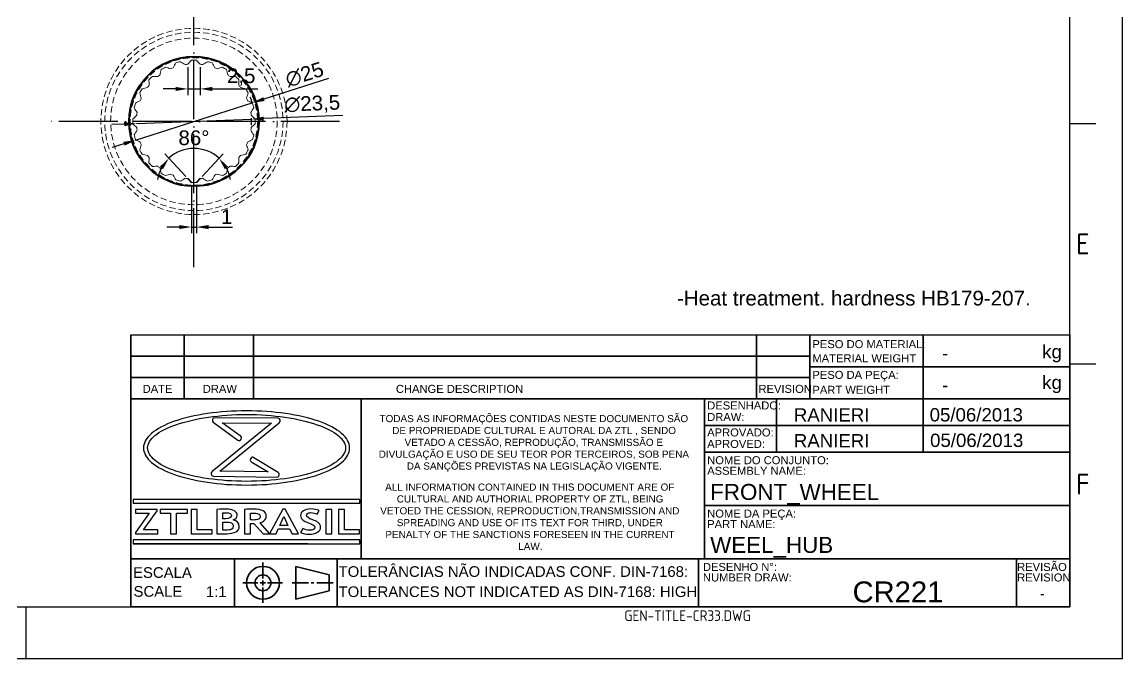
# Model space of a CAD drawing. Header units: millimetres. Extents: x 2429 to 2877, y 1091 to 1407.
# Drawn here: x 2652 to 2876.6, y 1091 to 1221 of the extents above; entities that cross this region are included whole.
import ezdxf
from ezdxf.enums import TextEntityAlignment as Align

# ---------------------------------------------------------------- set-up
doc = ezdxf.new("R2010")
doc.units = ezdxf.units.MM
for name, pattern in [('ACAD_ISO02W100', [15, 12, -3]), ('ACAD_ISO04W100', [30, 24, -3, 0, -3]), ('ACAD_ISO05W100', [33, 24, -3, 0, -3, 0, -3]), ('HIDDEN', [1.905, 1.27, -0.635])]:
    doc.linetypes.add(name, pattern=pattern)
for name, color, linetype, lineweight in [('AM_0', 7, 'Continuous', 40), ('AM_4', 1, 'ACAD_ISO04W100', 25), ('AM_5', 3, 'Continuous', 25), ('AM_8', 40, 'ACAD_ISO02W100', 35), ('AM_BOR', 2, 'ACAD_ISO05W100', 35)]:
    doc.layers.add(name, color=color, linetype=linetype, lineweight=lineweight)
doc.layers.add('Camada 1', color=7, linetype='Continuous')
doc.styles.add('ACISOTS', font='isocp.shx', dxfattribs={"height": 1})
doc.styles.get("Standard").update_dxf_attribs({"font": 'arial.ttf'})
doc.dimstyles.new('ISO-25', dxfattribs={"dimtxt": 3, "dimasz": 2.5, "dimexe": 1.25, "dimexo": 0.625, "dimtad": 1, "dimtxsty": 'Standard', "dimcen": 2.5, "dimadec": 0, "dimazin": 0, "dimtfac": 1, "dimtmove": 0, "dimatfit": 3, "dimfxl": 1, "dimarcsym": 0})

# ---------------------------------------------------------------- blocks, each defined once
blk = doc.blocks.new('A3 ZTL')
for p, q in [((401.17, 9.78), (401.17, 280.82)), ((19.57, 9.78), (401.17, 9.78))]:
    blk.add_line(p, q)
at = {"layer": 'AM_BOR', "color": 135, "linetype": 'Continuous', "lineweight": 25}
for p, q in [((410.96, 290.61), (410.96, 0)), ((410.96, 0), (0, 0))]:
    blk.add_line(p, q, dxfattribs=at)
at = {"layer": 'AM_BOR', "color": 135, "lineweight": 25}
for p, q in [((406.07, 100.29), (401.17, 100.29)), ((406.07, 55.28), (401.17, 55.28)), ((205.48, 9.78), (205.48, 0))]:
    blk.add_line(p, q, dxfattribs=at)
at = {"layer": 'AM_BOR', "color": 135, "lineweight": 25, "style": 'ACISOTS'}
for s, p in [('E', (403.62, 77.79)), ('F', (403.62, 32.78))]:
    blk.add_text(s, height=3.91, dxfattribs=at).set_placement(p, align=Align.MIDDLE)
blk = doc.blocks.new('*D54')
at = {"layer": 'AM_5', "color": 0, "lineweight": -2, "transparency": 16777216}
for p, q in [((2686.64, 1187.6), (2686.64, 1177.91)), ((2687.64, 1187.6), (2687.64, 1177.91)), ((2684.14, 1179.16), (2681.64, 1179.16)), ((2686.64, 1179.16), (2687.64, 1179.16)), ((2690.14, 1179.16), (2694.99, 1179.16))]:
    blk.add_line(p, q, dxfattribs=at)
at = {"layer": 'AM_5', "color": 0, "transparency": 16777216}
for points in [[(2684.14, 1179.57), (2684.14, 1178.74), (2686.64, 1179.16)], [(2690.14, 1179.57), (2690.14, 1178.74), (2687.64, 1179.16)]]:
    blk.add_solid(points, dxfattribs=at)
at = {"layer": 'Defpoints', "color": 0, "transparency": 16777216}
for p in [(2686.64, 1188.23), (2687.64, 1188.23), (2687.64, 1179.16)]:
    blk.add_point(p, dxfattribs=at)
at = {"layer": 'AM_5', "color": 0, "transparency": 16777216, "insert": (2693.82, 1181.29), "char_height": 3, "attachment_point": 5}
blk.add_mtext('1', dxfattribs=at)
blk = doc.blocks.new('*D55')
at = {"layer": 'AM_5', "color": 0, "lineweight": -2, "transparency": 16777216}
for p, q in [((2685.89, 1211.78), (2685.89, 1206.1)), ((2688.39, 1211.78), (2688.39, 1206.1)), ((2683.39, 1207.35), (2680.89, 1207.35)), ((2685.89, 1207.35), (2688.39, 1207.35)), ((2690.89, 1207.35), (2700.18, 1207.35))]:
    blk.add_line(p, q, dxfattribs=at)
at = {"layer": 'AM_5', "color": 0, "transparency": 16777216}
for points in [[(2683.39, 1207.76), (2683.39, 1206.93), (2685.89, 1207.35)], [(2690.89, 1207.76), (2690.89, 1206.93), (2688.39, 1207.35)]]:
    blk.add_solid(points, dxfattribs=at)
at = {"layer": 'Defpoints', "color": 0, "transparency": 16777216}
for p in [(2685.89, 1212.4), (2688.39, 1212.4), (2688.39, 1207.35)]:
    blk.add_point(p, dxfattribs=at)
at = {"layer": 'AM_5', "color": 0, "transparency": 16777216, "insert": (2696.78, 1209.77), "char_height": 3, "attachment_point": 5}
blk.add_mtext('2,5', dxfattribs=at)
blk = doc.blocks.new('*D56')
at = {"layer": 'AM_5', "color": 0, "lineweight": -2, "transparency": 16777216}
for p, q in [((2685.46, 1189.49), (2681.17, 1194.11)), ((2688.82, 1189.49), (2693.11, 1194.11))]:
    blk.add_line(p, q, dxfattribs=at)
for start, end in [(47.0851, 132.9149), (152.0592, 171.2035), (8.7965, 27.9408)]:
    blk.add_arc((2687.14, 1187.69), 7.52, start, end, dxfattribs=at)
at = {"layer": 'AM_5', "color": 0, "transparency": 16777216}
for points in [[(2680.17, 1191.47), (2680.83, 1190.96), (2682.02, 1193.2)], [(2693.45, 1190.96), (2694.11, 1191.47), (2692.26, 1193.2)]]:
    blk.add_solid(points, dxfattribs=at)
at = {"layer": 'Defpoints', "color": 0, "transparency": 16777216}
for p in [(2689, 1194.97), (2685.89, 1189.04), (2686.64, 1188.23), (2687.64, 1188.23), (2688.39, 1189.04)]:
    blk.add_point(p, dxfattribs=at)
at = {"layer": 'AM_5', "color": 0, "transparency": 16777216, "insert": (2687.14, 1197.36), "char_height": 3, "attachment_point": 5}
blk.add_mtext('86°', dxfattribs=at)
blk = doc.blocks.new('*D57')
at = {"layer": 'AM_5', "color": 0, "lineweight": -2, "transparency": 16777216}
for p, q in [((2714.6, 1209.49), (2701.43, 1205.28)), ((2675.23, 1196.91), (2699.05, 1204.52)), ((2672.85, 1196.15), (2670.47, 1195.39))]:
    blk.add_line(p, q, dxfattribs=at)
blk.add_arc((2687.14, 1200.72), 12.5, 17.2924, 23.4498, dxfattribs=at)
at = {"layer": 'AM_5', "color": 0, "transparency": 16777216}
for points in [[(2701.3, 1205.68), (2701.55, 1204.89), (2699.05, 1204.52)], [(2672.72, 1196.55), (2672.98, 1195.76), (2675.23, 1196.91)]]:
    blk.add_solid(points, dxfattribs=at)
at = {"layer": 'Defpoints', "color": 0, "transparency": 16777216}
for p in [(2699.05, 1204.52), (2675.23, 1196.91)]:
    blk.add_point(p, dxfattribs=at)
at = {"layer": 'AM_5', "color": 0, "transparency": 16777216, "insert": (2709.71, 1210.28), "char_height": 3, "attachment_point": 5, "rotation": 17.7202}
blk.add_mtext('∅25', dxfattribs=at)
blk = doc.blocks.new('*D58')
at = {"layer": 'AM_5', "color": 0, "lineweight": -2, "transparency": 16777216}
for p, q in [((2717.56, 1201.91), (2701.38, 1201.28)), ((2672.9, 1200.16), (2670.4, 1200.06)), ((2675.4, 1200.26), (2698.88, 1201.18))]:
    blk.add_line(p, q, dxfattribs=at)
blk.add_arc((2687.14, 1200.72), 11.75, 356.1559, 3.0592, dxfattribs=at)
at = {"layer": 'AM_5', "color": 0, "transparency": 16777216}
for points in [[(2701.36, 1201.69), (2701.39, 1200.86), (2698.88, 1201.18)], [(2672.88, 1200.58), (2672.92, 1199.74), (2675.4, 1200.26)]]:
    blk.add_solid(points, dxfattribs=at)
at = {"layer": 'Defpoints', "color": 0, "transparency": 16777216}
for p in [(2675.4, 1200.26), (2698.88, 1201.18)]:
    blk.add_point(p, dxfattribs=at)
at = {"layer": 'AM_5', "color": 0, "transparency": 16777216, "insert": (2711.3, 1204.15), "char_height": 3, "attachment_point": 5, "rotation": 2.2512}
blk.add_mtext('∅23,5', dxfattribs=at)

msp = doc.modelspace()

# ---------------------------------------------------------------- linework, layer by layer
at = {"linetype": 'Continuous'}
msp.add_line((2674.261, 1157.192), (2865.925, 1157.192), dxfattribs=at)
at = {"color": 7, "linetype": 'HIDDEN', "lineweight": 0}
for radius in [19, 18.2, 17, 13]:
    msp.add_circle((2687.14, 1200.718), radius, dxfattribs=at)
at = {"color": 7, "linetype": 'Continuous', "lineweight": 15}
for radius, start, end in [(12.5, 102.70756, 107.29244), (12.5, 87.70756, 92.29244), (12.5, 72.70756, 77.29244), (12.5, 117.70756, 122.29244), (11.75, 111.10685, 113.89315), (11.75, 96.10685, 98.89315), (11.75, 81.10685, 83.89315), (11.75, 66.10685, 68.89315), (12.5, 57.70756, 62.29244), (11.75, 141.10685, 143.89315), (12.5, 132.70756, 137.29244), (11.75, 126.10685, 128.89315), (11.75, 51.10685, 53.89315), (12.5, 42.70756, 47.29244), (11.75, 36.10685, 38.89315), (12.5, 147.70756, 152.29244), (12.5, 27.70756, 32.29244), (12.5, 162.70756, 167.29244), (11.75, 156.10685, 158.89315), (11.75, 21.10685, 23.89315), (12.5, 12.70756, 17.29244), (11.75, 171.10685, 173.89315), (11.75, 6.10685, 8.89315), (12.5, 177.70756, 182.29244), (11.75, 186.10685, 188.89315), (11.75, 351.10685, 353.89315), (12.5, 357.70756, 2.29244), (12.5, 192.70756, 197.29244), (12.5, 342.70756, 347.29244), (12.5, 207.70756, 212.29244), (11.75, 201.10685, 203.89315), (12.5, 327.70756, 332.29244), (11.75, 336.10685, 338.89315), (11.75, 216.10685, 218.89315), (11.75, 321.10685, 323.89315), (12.5, 222.70756, 227.29244), (11.75, 231.10685, 233.89315), (12.5, 237.70756, 242.29244), (12.5, 297.70756, 302.29244), (11.75, 306.10685, 308.89315), (12.5, 312.70756, 317.29244), (11.75, 246.10685, 248.89315), (12.5, 252.70756, 257.29244), (11.75, 261.10685, 263.89315), (12.5, 267.70756, 272.29244), (11.75, 276.10685, 278.89315), (12.5, 282.70756, 287.29244), (11.75, 291.10685, 293.89315)]:
    msp.add_arc((2687.14, 1200.718), radius, start, end, dxfattribs=at)
for points in [[(2683.424, 1212.653), (2683.253, 1212.33), (2683.081, 1212.006), (2682.908, 1211.68)], [(2685.323, 1212.327), (2685.01, 1212.523), (2684.699, 1212.718), (2684.39, 1212.912)], [(2686.64, 1213.208), (2686.391, 1212.941), (2686.141, 1212.672), (2685.89, 1212.402)], [(2688.39, 1212.402), (2688.138, 1212.672), (2687.888, 1212.941), (2687.64, 1213.208)], [(2689.889, 1212.912), (2689.58, 1212.718), (2689.269, 1212.523), (2688.956, 1212.327)], [(2691.371, 1211.68), (2691.198, 1212.006), (2691.026, 1212.33), (2690.855, 1212.653)], [(2680.462, 1211.285), (2680.38, 1210.929), (2680.298, 1210.571), (2680.215, 1210.211)], [(2682.38, 1211.461), (2682.028, 1211.57), (2681.677, 1211.678), (2681.328, 1211.785)], [(2692.952, 1211.785), (2692.602, 1211.678), (2692.251, 1211.57), (2691.899, 1211.461)], [(2694.064, 1210.211), (2693.981, 1210.571), (2693.899, 1210.929), (2693.818, 1211.285)], [(2677.954, 1209.197), (2677.968, 1208.831), (2677.981, 1208.465), (2677.994, 1208.096)], [(2679.762, 1209.864), (2679.393, 1209.877), (2679.027, 1209.89), (2678.661, 1209.904)], [(2695.618, 1209.904), (2695.253, 1209.89), (2694.886, 1209.877), (2694.517, 1209.864)], [(2696.285, 1208.096), (2696.298, 1208.465), (2696.312, 1208.831), (2696.325, 1209.197)], [(2676.073, 1206.53), (2676.18, 1206.181), (2676.288, 1205.83), (2676.396, 1205.478)], [(2677.646, 1207.643), (2677.287, 1207.56), (2676.929, 1207.478), (2676.573, 1207.396)], [(2697.706, 1207.396), (2697.35, 1207.478), (2696.992, 1207.56), (2696.633, 1207.643)], [(2697.883, 1205.478), (2697.991, 1205.83), (2698.099, 1206.181), (2698.206, 1206.53)], [(2676.178, 1204.95), (2675.852, 1204.777), (2675.527, 1204.605), (2675.205, 1204.434)], [(2699.075, 1204.434), (2698.752, 1204.605), (2698.427, 1204.777), (2698.101, 1204.95)], [(2675.456, 1201.968), (2675.186, 1201.717), (2674.917, 1201.467), (2674.65, 1201.218)], [(2674.946, 1203.468), (2675.14, 1203.158), (2675.335, 1202.848), (2675.531, 1202.535)], [(2698.748, 1202.535), (2698.944, 1202.848), (2699.139, 1203.158), (2699.333, 1203.468)], [(2699.63, 1201.218), (2699.362, 1201.467), (2699.093, 1201.717), (2698.823, 1201.968)], [(2674.65, 1200.218), (2674.917, 1199.97), (2675.186, 1199.72), (2675.456, 1199.468)], [(2698.823, 1199.468), (2699.093, 1199.72), (2699.362, 1199.97), (2699.63, 1200.218)], [(2675.531, 1198.902), (2675.335, 1198.589), (2675.14, 1198.278), (2674.946, 1197.969)], [(2675.205, 1197.003), (2675.527, 1196.832), (2675.852, 1196.66), (2676.178, 1196.487)], [(2698.101, 1196.487), (2698.427, 1196.66), (2698.752, 1196.832), (2699.075, 1197.003)], [(2699.333, 1197.969), (2699.139, 1198.278), (2698.944, 1198.589), (2698.748, 1198.902)], [(2676.396, 1195.959), (2676.288, 1195.607), (2676.18, 1195.256), (2676.073, 1194.906)], [(2698.206, 1194.906), (2698.099, 1195.256), (2697.991, 1195.607), (2697.883, 1195.959)], [(2676.573, 1194.04), (2676.929, 1193.959), (2677.287, 1193.877), (2677.646, 1193.794)], [(2677.994, 1193.341), (2677.981, 1192.972), (2677.968, 1192.605), (2677.954, 1192.24)], [(2696.325, 1192.24), (2696.312, 1192.605), (2696.298, 1192.972), (2696.285, 1193.341)], [(2696.633, 1193.794), (2696.992, 1193.877), (2697.35, 1193.959), (2697.706, 1194.04)], [(2678.661, 1191.533), (2679.027, 1191.546), (2679.393, 1191.56), (2679.762, 1191.573)], [(2680.215, 1191.225), (2680.298, 1190.866), (2680.38, 1190.508), (2680.462, 1190.152)], [(2693.818, 1190.152), (2693.899, 1190.508), (2693.981, 1190.866), (2694.064, 1191.225)], [(2694.517, 1191.573), (2694.886, 1191.56), (2695.253, 1191.546), (2695.618, 1191.533)], [(2681.328, 1189.652), (2681.677, 1189.759), (2682.028, 1189.867), (2682.38, 1189.975)], [(2682.908, 1189.757), (2683.081, 1189.431), (2683.253, 1189.106), (2683.424, 1188.783)], [(2684.39, 1188.525), (2684.699, 1188.719), (2685.01, 1188.914), (2685.323, 1189.11)], [(2688.956, 1189.11), (2689.269, 1188.914), (2689.58, 1188.719), (2689.889, 1188.525)], [(2690.855, 1188.783), (2691.026, 1189.106), (2691.198, 1189.431), (2691.371, 1189.757)], [(2691.899, 1189.975), (2692.251, 1189.867), (2692.602, 1189.759), (2692.952, 1189.652)]]:
    msp.add_open_spline(points, degree=3, dxfattribs=at)
at = {"layer": 'AM_0'}
for p, q in [((2685.89, 1189.035), (2686.64, 1188.228)), ((2688.39, 1189.035), (2687.64, 1188.228))]:
    msp.add_line(p, q, dxfattribs=at)
msp.add_circle((2687.14, 1200.718), 13.25, dxfattribs=at)
at = {"layer": 'AM_4', "ltscale": 0.5}
for p, q in [((2687.14, 1170.987), (2687.14, 1230.449)), ((2716.871, 1200.718), (2657.409, 1200.718))]:
    msp.add_line(p, q, dxfattribs=at)
at = {"layer": 'AM_8', "color": 0, "linetype": 'Continuous'}
for p, q in [((2674.261, 1157.192), (2674.261, 1101.653)), ((2685.151, 1157.192), (2685.151, 1144.124)), ((2699.308, 1157.192), (2699.308, 1144.124)), ((2801.944, 1157.192), (2801.944, 1144.124)), ((2812.834, 1144.124), (2812.834, 1157.192)), ((2835.978, 1157.192), (2835.978, 1150.658)), ((2865.925, 1101.653), (2865.925, 1157.192)), ((2812.834, 1152.836), (2674.261, 1152.836)), ((2812.834, 1150.658), (2865.925, 1150.658)), ((2835.978, 1150.658), (2835.978, 1144.124)), ((2674.261, 1148.48), (2812.834, 1148.48)), ((2674.261, 1144.124), (2789.695, 1144.124)), ((2721.248, 1144.124), (2721.248, 1111.454)), ((2789.695, 1144.124), (2865.925, 1144.124)), ((2791.358, 1144.124), (2791.358, 1123.433)), ((2806.03, 1144.124), (2806.03, 1133.234)), ((2835.978, 1144.124), (2835.978, 1133.234)), ((2791.358, 1138.679), (2865.925, 1138.679)), ((2791.358, 1133.234), (2865.925, 1133.234)), ((2791.358, 1123.433), (2791.358, 1111.454)), ((2791.358, 1122.344), (2865.925, 1122.344)), ((2674.738, 1114.515), (2710.413, 1114.515)), ((2789.695, 1111.454), (2674.261, 1111.454)), ((2722.571, 1111.454), (2674.261, 1111.454)), ((2695.425, 1111.454), (2695.425, 1101.653)), ((2701.228, 1110.668), (2701.228, 1107.436)), ((2714.766, 1108.169), (2707.915, 1109.906)), ((2707.915, 1109.906), (2707.915, 1103.201)), ((2716.396, 1111.454), (2716.396, 1101.653)), ((2789.695, 1111.454), (2855.035, 1111.454)), ((2790.149, 1101.653), (2790.149, 1111.454)), ((2865.925, 1111.454), (2855.035, 1111.454)), ((2855.035, 1111.454), (2855.035, 1101.653)), ((2701.228, 1106.987), (2701.228, 1106.022)), ((2714.766, 1108.169), (2714.766, 1104.938)), ((2697.133, 1106.553), (2700.207, 1106.553)), ((2700.674, 1106.553), (2701.756, 1106.553)), ((2701.228, 1105.589), (2701.228, 1102.439)), ((2702.172, 1106.553), (2705.227, 1106.553)), ((2707.168, 1106.553), (2710.537, 1106.553)), ((2714.766, 1104.938), (2707.915, 1103.201)), ((2711.056, 1106.553), (2711.598, 1106.553)), ((2712.225, 1106.553), (2715.561, 1106.553)), ((2674.261, 1101.653), (2865.925, 1101.653))]:
    msp.add_line(p, q, dxfattribs=at)
for radius in [3.352, 1.616]:
    msp.add_circle((2701.228, 1106.553), radius, dxfattribs=at)
at = {"layer": 'Camada 1'}
for points, knots in [([(2697.884, 1141.648), (2700.693, 1141.648), (2703.378, 1141.451), (2705.831, 1141.095), (2705.831, 1141.095), (2708.38, 1140.725), (2710.679, 1140.182), (2712.607, 1139.509), (2712.607, 1139.509), (2714.587, 1138.819), (2716.184, 1137.985), (2717.276, 1137.052), (2717.276, 1137.052), (2718.339, 1136.143), (2718.926, 1135.138), (2718.926, 1134.076), (2718.926, 1134.076), (2718.926, 1133.014), (2718.339, 1132.009), (2717.276, 1131.1), (2717.276, 1131.1), (2716.184, 1130.167), (2714.587, 1129.333), (2712.607, 1128.642), (2712.607, 1128.642), (2710.679, 1127.969), (2708.38, 1127.426), (2705.831, 1127.056), (2705.831, 1127.056), (2703.378, 1126.7), (2700.693, 1126.503), (2697.884, 1126.503), (2697.884, 1126.503), (2695.074, 1126.503), (2692.389, 1126.7), (2689.936, 1127.056), (2689.936, 1127.056), (2687.387, 1127.426), (2685.088, 1127.969), (2683.16, 1128.642), (2683.16, 1128.642), (2681.181, 1129.333), (2679.583, 1130.167), (2678.491, 1131.1), (2678.491, 1131.1), (2677.428, 1132.009), (2676.841, 1133.014), (2676.841, 1134.076), (2676.841, 1134.076), (2676.841, 1135.138), (2677.428, 1136.143), (2678.491, 1137.052), (2678.491, 1137.052), (2679.583, 1137.985), (2681.181, 1138.819), (2683.16, 1139.509), (2683.16, 1139.509), (2685.088, 1140.182), (2687.387, 1140.725), (2689.937, 1141.095), (2689.937, 1141.095), (2692.389, 1141.451), (2695.074, 1141.648), (2697.884, 1141.648)], [0, 0, 0, 0, 0.0588235, 0.0588235, 0.0588235, 0.0588235, 0.1176471, 0.1176471, 0.1176471, 0.1176471, 0.1764706, 0.1764706, 0.1764706, 0.1764706, 0.2352941, 0.2352941, 0.2352941, 0.2352941, 0.2941176, 0.2941176, 0.2941176, 0.2941176, 0.3529412, 0.3529412, 0.3529412, 0.3529412, 0.4117647, 0.4117647, 0.4117647, 0.4117647, 0.4705882, 0.4705882, 0.4705882, 0.4705882, 0.5294118, 0.5294118, 0.5294118, 0.5294118, 0.5882353, 0.5882353, 0.5882353, 0.5882353, 0.6470588, 0.6470588, 0.6470588, 0.6470588, 0.7058824, 0.7058824, 0.7058824, 0.7058824, 0.7647059, 0.7647059, 0.7647059, 0.7647059, 0.8235294, 0.8235294, 0.8235294, 0.8235294, 0.8823529, 0.8823529, 0.8823529, 0.8823529, 1, 1, 1, 1]), ([(2697.884, 1140.901), (2695.123, 1140.901), (2692.49, 1140.709), (2690.088, 1140.361), (2690.088, 1140.361), (2687.592, 1140), (2685.346, 1139.471), (2683.467, 1138.815), (2683.467, 1138.815), (2681.639, 1138.177), (2680.165, 1137.423), (2679.162, 1136.595), (2679.162, 1136.595), (2678.209, 1135.809), (2677.683, 1134.957), (2677.683, 1134.076), (2677.683, 1134.076), (2677.683, 1133.195), (2678.209, 1132.343), (2679.162, 1131.557), (2679.162, 1131.557), (2680.165, 1130.729), (2681.639, 1129.975), (2683.467, 1129.337), (2683.467, 1129.337), (2685.346, 1128.681), (2687.592, 1128.152), (2690.088, 1127.79), (2690.088, 1127.79), (2692.49, 1127.443), (2695.123, 1127.25), (2697.884, 1127.25), (2697.884, 1127.25), (2700.644, 1127.25), (2703.278, 1127.443), (2705.679, 1127.79), (2705.679, 1127.79), (2708.175, 1128.152), (2710.421, 1128.681), (2712.3, 1129.337), (2712.3, 1129.337), (2714.129, 1129.975), (2715.602, 1130.729), (2716.606, 1131.557), (2716.606, 1131.557), (2717.558, 1132.343), (2718.084, 1133.195), (2718.084, 1134.076), (2718.084, 1134.076), (2718.084, 1134.957), (2717.558, 1135.809), (2716.606, 1136.595), (2716.606, 1136.595), (2715.602, 1137.423), (2714.129, 1138.177), (2712.3, 1138.815), (2712.3, 1138.815), (2710.421, 1139.471), (2708.175, 1140), (2705.679, 1140.361), (2705.679, 1140.361), (2703.277, 1140.709), (2700.644, 1140.901), (2697.884, 1140.901)], [0, 0, 0, 0, 0.0588235, 0.0588235, 0.0588235, 0.0588235, 0.1176471, 0.1176471, 0.1176471, 0.1176471, 0.1764706, 0.1764706, 0.1764706, 0.1764706, 0.2352941, 0.2352941, 0.2352941, 0.2352941, 0.2941176, 0.2941176, 0.2941176, 0.2941176, 0.3529412, 0.3529412, 0.3529412, 0.3529412, 0.4117647, 0.4117647, 0.4117647, 0.4117647, 0.4705882, 0.4705882, 0.4705882, 0.4705882, 0.5294118, 0.5294118, 0.5294118, 0.5294118, 0.5882353, 0.5882353, 0.5882353, 0.5882353, 0.6470588, 0.6470588, 0.6470588, 0.6470588, 0.7058824, 0.7058824, 0.7058824, 0.7058824, 0.7647059, 0.7647059, 0.7647059, 0.7647059, 0.8235294, 0.8235294, 0.8235294, 0.8235294, 0.8823529, 0.8823529, 0.8823529, 0.8823529, 1, 1, 1, 1]), ([(2696.133, 1135.688), (2696.133, 1135.688), (2691.092, 1139.301), (2691.092, 1139.301), (2691.092, 1139.301), (2690.717, 1139.57), (2690.869, 1140.252), (2691.311, 1140.249), (2691.311, 1140.249), (2691.311, 1140.249), (2704.331, 1140.144), (2704.331, 1140.144), (2704.331, 1140.144), (2704.759, 1140.141), (2704.918, 1139.496), (2704.569, 1139.212), (2704.569, 1139.212), (2704.569, 1139.212), (2692.447, 1129.337), (2692.447, 1129.337), (2692.447, 1129.337), (2692.447, 1129.337), (2702.272, 1129.179), (2702.272, 1129.179), (2702.272, 1129.179), (2702.272, 1129.179), (2698.967, 1131.169), (2698.967, 1131.169), (2698.967, 1131.169), (2698.75, 1131.3), (2698.533, 1131.431), (2698.722, 1131.885), (2698.722, 1131.885), (2698.911, 1132.339), (2699.129, 1132.208), (2699.346, 1132.078), (2699.346, 1132.078), (2699.346, 1132.078), (2704.3, 1129.093), (2704.3, 1129.093), (2704.3, 1129.093), (2704.705, 1128.849), (2704.562, 1128.122), (2704.105, 1128.129), (2704.105, 1128.129), (2704.105, 1128.129), (2691.086, 1128.339), (2691.086, 1128.339), (2691.086, 1128.339), (2690.659, 1128.345), (2690.503, 1128.987), (2690.851, 1129.271), (2690.851, 1129.271), (2690.851, 1129.271), (2702.96, 1139.135), (2702.96, 1139.135), (2702.96, 1139.135), (2702.96, 1139.135), (2692.868, 1139.217), (2692.868, 1139.217), (2692.868, 1139.217), (2692.868, 1139.217), (2696.569, 1136.564), (2696.569, 1136.564), (2696.569, 1136.564), (2696.775, 1136.417), (2696.981, 1136.269), (2696.764, 1135.831), (2696.764, 1135.831), (2696.546, 1135.393), (2696.34, 1135.54), (2696.133, 1135.688)], [0, 0, 0, 0, 0.0526316, 0.0526316, 0.0526316, 0.0526316, 0.1052632, 0.1052632, 0.1052632, 0.1052632, 0.1578947, 0.1578947, 0.1578947, 0.1578947, 0.2105263, 0.2105263, 0.2105263, 0.2105263, 0.2631579, 0.2631579, 0.2631579, 0.2631579, 0.3157895, 0.3157895, 0.3157895, 0.3157895, 0.3684211, 0.3684211, 0.3684211, 0.3684211, 0.4210526, 0.4210526, 0.4210526, 0.4210526, 0.4736842, 0.4736842, 0.4736842, 0.4736842, 0.5263158, 0.5263158, 0.5263158, 0.5263158, 0.5789474, 0.5789474, 0.5789474, 0.5789474, 0.6315789, 0.6315789, 0.6315789, 0.6315789, 0.6842105, 0.6842105, 0.6842105, 0.6842105, 0.7368421, 0.7368421, 0.7368421, 0.7368421, 0.7894737, 0.7894737, 0.7894737, 0.7894737, 0.8421053, 0.8421053, 0.8421053, 0.8421053, 0.8947368, 0.8947368, 0.8947368, 0.8947368, 1, 1, 1, 1]), ([(2674.828, 1123.581), (2674.828, 1123.581), (2720.939, 1123.581), (2720.939, 1123.581), (2720.939, 1123.581), (2720.939, 1123.581), (2721.03, 1123.581), (2721.03, 1123.581), (2721.03, 1123.581), (2721.03, 1123.581), (2721.03, 1123.491), (2721.03, 1123.491), (2721.03, 1123.491), (2721.03, 1123.491), (2721.03, 1122.891), (2721.03, 1122.891), (2721.03, 1122.891), (2721.03, 1122.891), (2721.03, 1122.8), (2721.03, 1122.8), (2721.03, 1122.8), (2721.03, 1122.8), (2720.939, 1122.8), (2720.939, 1122.8), (2720.939, 1122.8), (2720.939, 1122.8), (2674.828, 1122.8), (2674.828, 1122.8), (2674.828, 1122.8), (2674.828, 1122.8), (2674.738, 1122.8), (2674.738, 1122.8), (2674.738, 1122.8), (2674.738, 1122.8), (2674.738, 1122.891), (2674.738, 1122.891), (2674.738, 1122.891), (2674.738, 1122.891), (2674.738, 1123.491), (2674.738, 1123.491), (2674.738, 1123.491), (2674.738, 1123.491), (2674.738, 1123.581), (2674.738, 1123.581), (2674.738, 1123.581), (2674.738, 1123.581), (2674.828, 1123.581), (2674.828, 1123.581)], [0, 0, 0, 0, 0.0769231, 0.0769231, 0.0769231, 0.0769231, 0.1538462, 0.1538462, 0.1538462, 0.1538462, 0.2307692, 0.2307692, 0.2307692, 0.2307692, 0.3076923, 0.3076923, 0.3076923, 0.3076923, 0.3846154, 0.3846154, 0.3846154, 0.3846154, 0.4615385, 0.4615385, 0.4615385, 0.4615385, 0.5384615, 0.5384615, 0.5384615, 0.5384615, 0.6153846, 0.6153846, 0.6153846, 0.6153846, 0.6923077, 0.6923077, 0.6923077, 0.6923077, 0.7692308, 0.7692308, 0.7692308, 0.7692308, 0.8461538, 0.8461538, 0.8461538, 0.8461538, 1, 1, 1, 1]), ([(2675.197, 1116.564), (2675.197, 1116.564), (2675.197, 1116.849), (2675.197, 1116.849), (2675.197, 1116.849), (2675.197, 1116.849), (2678.017, 1120.75), (2678.017, 1120.75), (2678.017, 1120.75), (2678.017, 1120.75), (2675.244, 1120.75), (2675.244, 1120.75), (2675.244, 1120.75), (2675.244, 1120.75), (2675.244, 1121.534), (2675.244, 1121.534), (2675.244, 1121.534), (2675.244, 1121.534), (2679.653, 1121.534), (2679.653, 1121.534), (2679.653, 1121.534), (2679.653, 1121.534), (2679.653, 1121.249), (2679.653, 1121.249), (2679.653, 1121.249), (2679.653, 1121.249), (2676.823, 1117.348), (2676.823, 1117.348), (2676.823, 1117.348), (2676.823, 1117.348), (2679.754, 1117.348), (2679.754, 1117.348), (2679.754, 1117.348), (2679.754, 1117.348), (2679.754, 1116.564), (2679.754, 1116.564), (2679.754, 1116.564), (2679.754, 1116.564), (2675.197, 1116.564), (2675.197, 1116.564)], [0, 0, 0, 0, 0.0909091, 0.0909091, 0.0909091, 0.0909091, 0.1818182, 0.1818182, 0.1818182, 0.1818182, 0.2727273, 0.2727273, 0.2727273, 0.2727273, 0.3636364, 0.3636364, 0.3636364, 0.3636364, 0.4545455, 0.4545455, 0.4545455, 0.4545455, 0.5454545, 0.5454545, 0.5454545, 0.5454545, 0.6363636, 0.6363636, 0.6363636, 0.6363636, 0.7272727, 0.7272727, 0.7272727, 0.7272727, 0.8181818, 0.8181818, 0.8181818, 0.8181818, 1, 1, 1, 1]), ([(2683.567, 1120.75), (2683.567, 1120.75), (2683.567, 1116.564), (2683.567, 1116.564), (2683.567, 1116.564), (2683.567, 1116.564), (2682.366, 1116.564), (2682.366, 1116.564), (2682.366, 1116.564), (2682.366, 1116.564), (2682.366, 1120.75), (2682.366, 1120.75), (2682.366, 1120.75), (2682.366, 1120.75), (2680.215, 1120.75), (2680.215, 1120.75), (2680.215, 1120.75), (2680.215, 1120.75), (2680.215, 1121.534), (2680.215, 1121.534), (2680.215, 1121.534), (2680.215, 1121.534), (2685.814, 1121.534), (2685.814, 1121.534), (2685.814, 1121.534), (2685.814, 1121.534), (2685.814, 1120.75), (2685.814, 1120.75), (2685.814, 1120.75), (2685.814, 1120.75), (2683.567, 1120.75), (2683.567, 1120.75)], [0, 0, 0, 0, 0.1111111, 0.1111111, 0.1111111, 0.1111111, 0.2222222, 0.2222222, 0.2222222, 0.2222222, 0.3333333, 0.3333333, 0.3333333, 0.3333333, 0.4444444, 0.4444444, 0.4444444, 0.4444444, 0.5555556, 0.5555556, 0.5555556, 0.5555556, 0.6666667, 0.6666667, 0.6666667, 0.6666667, 0.7777778, 0.7777778, 0.7777778, 0.7777778, 1, 1, 1, 1]), ([(2686.599, 1116.564), (2686.599, 1116.564), (2686.599, 1121.534), (2686.599, 1121.534), (2686.599, 1121.534), (2686.599, 1121.534), (2687.8, 1121.534), (2687.8, 1121.534), (2687.8, 1121.534), (2687.8, 1121.534), (2687.8, 1117.348), (2687.8, 1117.348), (2687.8, 1117.348), (2687.8, 1117.348), (2690.856, 1117.348), (2690.856, 1117.348), (2690.856, 1117.348), (2690.856, 1117.348), (2690.856, 1116.564), (2690.856, 1116.564), (2690.856, 1116.564), (2690.856, 1116.564), (2686.599, 1116.564), (2686.599, 1116.564)], [0, 0, 0, 0, 0.1428571, 0.1428571, 0.1428571, 0.1428571, 0.2857143, 0.2857143, 0.2857143, 0.2857143, 0.4285714, 0.4285714, 0.4285714, 0.4285714, 0.5714286, 0.5714286, 0.5714286, 0.5714286, 0.7142857, 0.7142857, 0.7142857, 0.7142857, 1, 1, 1, 1]), ([(2693.893, 1116.564), (2693.893, 1116.564), (2691.824, 1116.564), (2691.824, 1116.564), (2691.824, 1116.564), (2691.824, 1116.564), (2691.824, 1121.53), (2691.824, 1121.53), (2691.824, 1121.53), (2692.736, 1121.561), (2693.375, 1121.578), (2693.74, 1121.578), (2693.74, 1121.578), (2694.443, 1121.578), (2694.991, 1121.467), (2695.387, 1121.246), (2695.387, 1121.246), (2695.782, 1121.026), (2695.979, 1120.711), (2695.979, 1120.303), (2695.979, 1120.303), (2695.979, 1119.909), (2695.696, 1119.598), (2695.13, 1119.369), (2695.13, 1119.369), (2695.97, 1119.154), (2696.391, 1118.711), (2696.391, 1118.039), (2696.391, 1118.039), (2696.391, 1117.587), (2696.157, 1117.228), (2695.694, 1116.962), (2695.694, 1116.962), (2695.229, 1116.697), (2694.629, 1116.564), (2693.893, 1116.564)], [0, 0, 0, 0, 0.1, 0.1, 0.1, 0.1, 0.2, 0.2, 0.2, 0.2, 0.3, 0.3, 0.3, 0.3, 0.4, 0.4, 0.4, 0.4, 0.5, 0.5, 0.5, 0.5, 0.6, 0.6, 0.6, 0.6, 0.7, 0.7, 0.7, 0.7, 0.8, 0.8, 0.8, 0.8, 1, 1, 1, 1]), ([(2693.025, 1120.825), (2693.025, 1120.825), (2693.025, 1119.634), (2693.025, 1119.634), (2693.025, 1119.634), (2693.209, 1119.625), (2693.403, 1119.621), (2693.606, 1119.621), (2693.606, 1119.621), (2694.388, 1119.621), (2694.779, 1119.836), (2694.779, 1120.268), (2694.779, 1120.268), (2694.779, 1120.65), (2694.424, 1120.841), (2693.713, 1120.841), (2693.713, 1120.841), (2693.526, 1120.841), (2693.296, 1120.835), (2693.025, 1120.825)], [0, 0, 0, 0, 0.1666667, 0.1666667, 0.1666667, 0.1666667, 0.3333333, 0.3333333, 0.3333333, 0.3333333, 0.5, 0.5, 0.5, 0.5, 0.6666667, 0.6666667, 0.6666667, 0.6666667, 1, 1, 1, 1]), ([(2701.264, 1116.564), (2701.264, 1116.564), (2699.46, 1118.616), (2699.46, 1118.616), (2699.46, 1118.616), (2699.279, 1118.618), (2699.025, 1118.626), (2698.697, 1118.64), (2698.697, 1118.64), (2698.697, 1118.64), (2698.697, 1116.564), (2698.697, 1116.564), (2698.697, 1116.564), (2698.697, 1116.564), (2697.451, 1116.564), (2697.451, 1116.564), (2697.451, 1116.564), (2697.451, 1116.564), (2697.451, 1121.534), (2697.451, 1121.534), (2697.451, 1121.534), (2697.519, 1121.534), (2697.779, 1121.542), (2698.233, 1121.559), (2698.233, 1121.559), (2698.685, 1121.576), (2699.049, 1121.585), (2699.326, 1121.585), (2699.326, 1121.585), (2701.044, 1121.585), (2701.903, 1121.096), (2701.903, 1120.119), (2701.903, 1120.119), (2701.903, 1119.825), (2701.783, 1119.557), (2701.546, 1119.315), (2701.546, 1119.315), (2701.31, 1119.073), (2701.011, 1118.903), (2700.651, 1118.803), (2700.651, 1118.803), (2700.651, 1118.803), (2702.649, 1116.564), (2702.649, 1116.564), (2702.649, 1116.564), (2702.649, 1116.564), (2701.264, 1116.564), (2701.264, 1116.564)], [0, 0, 0, 0, 0.0769231, 0.0769231, 0.0769231, 0.0769231, 0.1538462, 0.1538462, 0.1538462, 0.1538462, 0.2307692, 0.2307692, 0.2307692, 0.2307692, 0.3076923, 0.3076923, 0.3076923, 0.3076923, 0.3846154, 0.3846154, 0.3846154, 0.3846154, 0.4615385, 0.4615385, 0.4615385, 0.4615385, 0.5384615, 0.5384615, 0.5384615, 0.5384615, 0.6153846, 0.6153846, 0.6153846, 0.6153846, 0.6923077, 0.6923077, 0.6923077, 0.6923077, 0.7692308, 0.7692308, 0.7692308, 0.7692308, 0.8461538, 0.8461538, 0.8461538, 0.8461538, 1, 1, 1, 1]), ([(2698.697, 1120.767), (2698.697, 1120.767), (2698.697, 1119.387), (2698.697, 1119.387), (2698.697, 1119.387), (2698.92, 1119.373), (2699.09, 1119.366), (2699.206, 1119.366), (2699.206, 1119.366), (2699.708, 1119.366), (2700.075, 1119.418), (2700.306, 1119.522), (2700.306, 1119.522), (2700.54, 1119.626), (2700.656, 1119.828), (2700.656, 1120.129), (2700.656, 1120.129), (2700.656, 1120.373), (2700.532, 1120.545), (2700.281, 1120.641), (2700.281, 1120.641), (2700.032, 1120.738), (2699.64, 1120.787), (2699.104, 1120.787), (2699.104, 1120.787), (2698.975, 1120.787), (2698.839, 1120.781), (2698.697, 1120.767)], [0, 0, 0, 0, 0.125, 0.125, 0.125, 0.125, 0.25, 0.25, 0.25, 0.25, 0.375, 0.375, 0.375, 0.375, 0.5, 0.5, 0.5, 0.5, 0.625, 0.625, 0.625, 0.625, 0.75, 0.75, 0.75, 0.75, 1, 1, 1, 1]), ([(2707.174, 1116.564), (2707.174, 1116.564), (2706.68, 1117.571), (2706.68, 1117.571), (2706.68, 1117.571), (2706.68, 1117.571), (2704.362, 1117.571), (2704.362, 1117.571), (2704.362, 1117.571), (2704.362, 1117.571), (2703.891, 1116.564), (2703.891, 1116.564), (2703.891, 1116.564), (2703.891, 1116.564), (2702.558, 1116.564), (2702.558, 1116.564), (2702.558, 1116.564), (2702.558, 1116.564), (2705.254, 1121.602), (2705.254, 1121.602), (2705.254, 1121.602), (2705.254, 1121.602), (2705.781, 1121.602), (2705.781, 1121.602), (2705.781, 1121.602), (2705.781, 1121.602), (2708.499, 1116.564), (2708.499, 1116.564), (2708.499, 1116.564), (2708.499, 1116.564), (2707.174, 1116.564), (2707.174, 1116.564)], [0, 0, 0, 0, 0.1111111, 0.1111111, 0.1111111, 0.1111111, 0.2222222, 0.2222222, 0.2222222, 0.2222222, 0.3333333, 0.3333333, 0.3333333, 0.3333333, 0.4444444, 0.4444444, 0.4444444, 0.4444444, 0.5555556, 0.5555556, 0.5555556, 0.5555556, 0.6666667, 0.6666667, 0.6666667, 0.6666667, 0.7777778, 0.7777778, 0.7777778, 0.7777778, 1, 1, 1, 1]), ([(2708.891, 1116.838), (2708.891, 1116.838), (2709.336, 1117.629), (2709.336, 1117.629), (2709.336, 1117.629), (2709.808, 1117.385), (2710.275, 1117.263), (2710.733, 1117.263), (2710.733, 1117.263), (2711.439, 1117.263), (2711.791, 1117.444), (2711.791, 1117.805), (2711.791, 1117.805), (2711.791, 1117.975), (2711.707, 1118.136), (2711.542, 1118.29), (2711.542, 1118.29), (2711.376, 1118.444), (2711.033, 1118.617), (2710.514, 1118.808), (2710.514, 1118.808), (2709.996, 1118.999), (2709.646, 1119.156), (2709.466, 1119.279), (2709.466, 1119.279), (2709.287, 1119.403), (2709.148, 1119.549), (2709.05, 1119.719), (2709.05, 1119.719), (2708.954, 1119.888), (2708.905, 1120.076), (2708.905, 1120.282), (2708.905, 1120.282), (2708.905, 1120.666), (2709.098, 1120.985), (2709.48, 1121.238), (2709.48, 1121.238), (2709.863, 1121.492), (2710.355, 1121.618), (2710.955, 1121.618), (2710.955, 1121.618), (2711.737, 1121.618), (2712.311, 1121.51), (2712.678, 1121.296), (2712.678, 1121.296), (2712.678, 1121.296), (2712.312, 1120.537), (2712.312, 1120.537), (2712.312, 1120.537), (2711.891, 1120.758), (2711.445, 1120.869), (2710.979, 1120.869), (2710.979, 1120.869), (2710.702, 1120.869), (2710.487, 1120.815), (2710.335, 1120.708), (2710.335, 1120.708), (2710.182, 1120.6), (2710.106, 1120.46), (2710.106, 1120.289), (2710.106, 1120.289), (2710.106, 1120.004), (2710.535, 1119.708), (2711.393, 1119.4), (2711.393, 1119.4), (2711.846, 1119.237), (2712.172, 1119.087), (2712.372, 1118.95), (2712.372, 1118.95), (2712.572, 1118.814), (2712.725, 1118.654), (2712.829, 1118.472), (2712.829, 1118.472), (2712.935, 1118.29), (2712.987, 1118.087), (2712.987, 1117.863), (2712.987, 1117.863), (2712.987, 1117.46), (2712.771, 1117.129), (2712.337, 1116.869), (2712.337, 1116.869), (2711.906, 1116.609), (2711.326, 1116.479), (2710.599, 1116.479), (2710.599, 1116.479), (2709.969, 1116.479), (2709.4, 1116.598), (2708.891, 1116.838)], [0, 0, 0, 0, 0.0434783, 0.0434783, 0.0434783, 0.0434783, 0.0869565, 0.0869565, 0.0869565, 0.0869565, 0.1304348, 0.1304348, 0.1304348, 0.1304348, 0.173913, 0.173913, 0.173913, 0.173913, 0.2173913, 0.2173913, 0.2173913, 0.2173913, 0.2608696, 0.2608696, 0.2608696, 0.2608696, 0.3043478, 0.3043478, 0.3043478, 0.3043478, 0.3478261, 0.3478261, 0.3478261, 0.3478261, 0.3913043, 0.3913043, 0.3913043, 0.3913043, 0.4347826, 0.4347826, 0.4347826, 0.4347826, 0.4782609, 0.4782609, 0.4782609, 0.4782609, 0.5217391, 0.5217391, 0.5217391, 0.5217391, 0.5652174, 0.5652174, 0.5652174, 0.5652174, 0.6086957, 0.6086957, 0.6086957, 0.6086957, 0.6521739, 0.6521739, 0.6521739, 0.6521739, 0.6956522, 0.6956522, 0.6956522, 0.6956522, 0.7391304, 0.7391304, 0.7391304, 0.7391304, 0.7826087, 0.7826087, 0.7826087, 0.7826087, 0.826087, 0.826087, 0.826087, 0.826087, 0.8695652, 0.8695652, 0.8695652, 0.8695652, 0.9130435, 0.9130435, 0.9130435, 0.9130435, 1, 1, 1, 1]), ([(2714.071, 1116.564), (2714.071, 1116.564), (2714.071, 1121.534), (2714.071, 1121.534), (2714.071, 1121.534), (2714.071, 1121.534), (2715.271, 1121.534), (2715.271, 1121.534), (2715.271, 1121.534), (2715.271, 1121.534), (2715.271, 1116.564), (2715.271, 1116.564), (2715.271, 1116.564), (2715.271, 1116.564), (2714.071, 1116.564), (2714.071, 1116.564)], [0, 0, 0, 0, 0.2, 0.2, 0.2, 0.2, 0.4, 0.4, 0.4, 0.4, 0.6, 0.6, 0.6, 0.6, 1, 1, 1, 1]), ([(2716.679, 1116.564), (2716.679, 1116.564), (2716.679, 1121.534), (2716.679, 1121.534), (2716.679, 1121.534), (2716.679, 1121.534), (2717.879, 1121.534), (2717.879, 1121.534), (2717.879, 1121.534), (2717.879, 1121.534), (2717.879, 1117.348), (2717.879, 1117.348), (2717.879, 1117.348), (2717.879, 1117.348), (2720.936, 1117.348), (2720.936, 1117.348), (2720.936, 1117.348), (2720.936, 1117.348), (2720.936, 1116.564), (2720.936, 1116.564), (2720.936, 1116.564), (2720.936, 1116.564), (2716.679, 1116.564), (2716.679, 1116.564)], [0, 0, 0, 0, 0.1428571, 0.1428571, 0.1428571, 0.1428571, 0.2857143, 0.2857143, 0.2857143, 0.2857143, 0.4285714, 0.4285714, 0.4285714, 0.4285714, 0.5714286, 0.5714286, 0.5714286, 0.5714286, 0.7142857, 0.7142857, 0.7142857, 0.7142857, 1, 1, 1, 1]), ([(2693.025, 1118.946), (2693.025, 1118.946), (2693.025, 1117.304), (2693.025, 1117.304), (2693.025, 1117.304), (2693.268, 1117.288), (2693.464, 1117.279), (2693.616, 1117.279), (2693.616, 1117.279), (2694.151, 1117.279), (2694.541, 1117.347), (2694.782, 1117.48), (2694.782, 1117.48), (2695.023, 1117.613), (2695.144, 1117.835), (2695.144, 1118.144), (2695.144, 1118.144), (2695.144, 1118.427), (2695.032, 1118.633), (2694.807, 1118.762), (2694.807, 1118.762), (2694.582, 1118.891), (2694.189, 1118.955), (2693.63, 1118.955), (2693.63, 1118.955), (2693.513, 1118.955), (2693.312, 1118.953), (2693.025, 1118.946)], [0, 0, 0, 0, 0.125, 0.125, 0.125, 0.125, 0.25, 0.25, 0.25, 0.25, 0.375, 0.375, 0.375, 0.375, 0.5, 0.5, 0.5, 0.5, 0.625, 0.625, 0.625, 0.625, 0.75, 0.75, 0.75, 0.75, 1, 1, 1, 1]), ([(2705.517, 1120.082), (2705.517, 1120.082), (2704.704, 1118.246), (2704.704, 1118.246), (2704.704, 1118.246), (2704.704, 1118.246), (2706.329, 1118.246), (2706.329, 1118.246), (2706.329, 1118.246), (2706.329, 1118.246), (2705.517, 1120.082), (2705.517, 1120.082)], [0, 0, 0, 0, 0.25, 0.25, 0.25, 0.25, 0.5, 0.5, 0.5, 0.5, 1, 1, 1, 1]), ([(2674.828, 1115.296), (2674.828, 1115.296), (2720.939, 1115.296), (2720.939, 1115.296), (2720.939, 1115.296), (2720.939, 1115.296), (2721.03, 1115.296), (2721.03, 1115.296), (2721.03, 1115.296), (2721.03, 1115.296), (2721.03, 1115.206), (2721.03, 1115.206), (2721.03, 1115.206), (2721.03, 1115.206), (2721.03, 1114.606), (2721.03, 1114.606), (2721.03, 1114.606), (2721.03, 1114.606), (2721.03, 1114.515), (2721.03, 1114.515), (2721.03, 1114.515), (2721.03, 1114.515), (2720.939, 1114.515), (2720.939, 1114.515), (2720.939, 1114.515), (2720.939, 1114.515), (2674.828, 1114.515), (2674.828, 1114.515), (2674.828, 1114.515), (2674.828, 1114.515), (2674.738, 1114.515), (2674.738, 1114.515), (2674.738, 1114.515), (2674.738, 1114.515), (2674.738, 1114.606), (2674.738, 1114.606), (2674.738, 1114.606), (2674.738, 1114.606), (2674.738, 1115.206), (2674.738, 1115.206), (2674.738, 1115.206), (2674.738, 1115.206), (2674.738, 1115.296), (2674.738, 1115.296), (2674.738, 1115.296), (2674.738, 1115.296), (2674.828, 1115.296), (2674.828, 1115.296)], [0, 0, 0, 0, 0.0769231, 0.0769231, 0.0769231, 0.0769231, 0.1538462, 0.1538462, 0.1538462, 0.1538462, 0.2307692, 0.2307692, 0.2307692, 0.2307692, 0.3076923, 0.3076923, 0.3076923, 0.3076923, 0.3846154, 0.3846154, 0.3846154, 0.3846154, 0.4615385, 0.4615385, 0.4615385, 0.4615385, 0.5384615, 0.5384615, 0.5384615, 0.5384615, 0.6153846, 0.6153846, 0.6153846, 0.6153846, 0.6923077, 0.6923077, 0.6923077, 0.6923077, 0.7692308, 0.7692308, 0.7692308, 0.7692308, 0.8461538, 0.8461538, 0.8461538, 0.8461538, 1, 1, 1, 1])]:
    msp.add_open_spline(points, degree=3, knots=knots, dxfattribs=at)

# ---------------------------------------------------------------- block references
at = {"linetype": 'ByBlock', "lineweight": 0, "xscale": 1.089, "yscale": 1.089, "zscale": 1.089}
msp.add_blockref('A3 ZTL', (2429.046, 1090.997), dxfattribs=at)

# ---------------------------------------------------------------- texts
at = {"insert": (2785.732, 1166.146), "char_height": 3, "width": 73.62749, "attachment_point": 1}
msp.add_mtext('-Heat treatment. hardness HB179-207.', dxfattribs=at)
at = {"color": 0, "linetype": 'Continuous', "char_height": 1.452, "attachment_point": 1}
for s, insert in [('\\pi0.40137;TODAS AS INFORMAÇÕES CONTIDAS NESTE DOCUMENTO SÃO \\P\\pi2.9889;DE PROPRIEDADE CULTURAL E AUTORAL DA ZTL , SENDO \\P\\pi5.5165;VETADO A CESSÃO, REPRODUÇÃO, TRANSMISSÃO E \\P\\pi0.23646;DIVULGAÇÃO E USO DE SEU TEOR POR TERCEIROS, SOB PENA \\P\\pi5.9598;DA SANÇÕES PREVISTAS NA LEGISLAÇÃO VIGENTE.', (2724.624, 1140.788)), ('\\pi2.3521;ALL INFORMATION CONTAINED IN THIS DOCUMENT ARE OF \\P\\pi4.7272;CULTURAL AND AUTHORIAL PROPERTY OF ZTL, BEING  \\P\\pi1.3482;VETOED THE CESSION, REPRODUCTION,TRANSMISSION AND \\P\\pi4.7301;SPREADING AND USE OF ITS TEXT FOR THIRD, UNDER \\P\\pi2.4026;PENALTY OF THE SANCTIONS FORESEEN IN THE CURRENT \\P\\pi29.515;LAW.', (2723.816, 1126.812))]:
    msp.add_mtext_dynamic_manual_height_columns(s, width=63.66463, gutter_width=12.5, heights=[0], dxfattribs=dict(at, insert=insert))
at = {"layer": 'AM_8', "color": 0, "linetype": 'Continuous'}
for s, height, p in [('PESO DO MATERIAL:', 1.6335, (2813.382, 1154.445)), ('kg', 2.7225, (2860.298, 1152.357)), ('MATERIAL WEIGHT', 1.6335, (2813.382, 1151.552)), ('PESO DA PEÇA:', 1.6335, (2813.382, 1148.167)), ('kg', 2.7225, (2860.298, 1146.076)), ('DATE', 1.6335, (2676.673, 1145.31)), ('DRAW', 1.6335, (2688.945, 1145.31)), ('CHANGE DESCRIPTION', 1.6335, (2728.36, 1145.31)), ('REVISION', 1.6335, (2802.375, 1145.31)), ('PART WEIGHT', 1.6335, (2813.382, 1145.119)), ('DESENHADO:', 1.6335, (2791.906, 1141.925)), ('DRAW:', 1.6335, (2791.906, 1139.575)), ('APROVADO:', 1.6335, (2791.906, 1136.423)), ('APROVED:', 1.6335, (2791.906, 1134.074)), ('NOME DO CONJUNTO:', 1.6335, (2791.906, 1130.75)), ('ASSEMBLY NAME:', 1.6335, (2791.906, 1128.599)), ('NOME DA PEÇA:', 1.6335, (2791.906, 1119.86)), ('PART NAME:', 1.6335, (2791.906, 1117.709)), ('ESCALA', 2.178, (2674.705, 1107.553)), ('TOLERÂNCIAS NÃO INDICADAS CONF. DIN-7168:', 2.178, (2716.667, 1107.756)), ('DESENHO N%%d:', 1.6335, (2791.037, 1108.97)), ('REVISÃO', 1.6335, (2855.172, 1108.97)), ('NUMBER DRAW:', 1.6335, (2791.037, 1106.819)), ('REVISION', 1.6335, (2855.172, 1106.819)), ('SCALE', 2.178, (2674.807, 1103.704)), ('1:1', 2.178, (2689.573, 1103.645)), ('TOLERANCES NOT INDICATED AS DIN-7168: HIGH', 2.178, (2716.667, 1103.645))]:
    msp.add_text(s, height=height, dxfattribs=at).set_placement(p)
for p in [(2839.856, 1153.409), (2839.856, 1146.93)]:
    msp.add_attdef('-', text='', height=2.723, dxfattribs=at).set_placement(p, align=Align.MIDDLE_LEFT)
for tag, p, height in [('RANIERI', (2809.601, 1139.446), 2.723), ('05/06/2013', (2837.316, 1139.478), 2.723), ('RANIERI', (2809.599, 1134.178), 2.723), ('05/06/2013', (2837.404, 1134.268), 2.723), ('FRONT_WHEEL', (2792.521, 1123.459), 3.267), ('WEEL_HUB', (2792.521, 1112.652), 3.267), ('CR221', (2821.59, 1102.564), 4.259)]:
    msp.add_attdef(tag, p, '', height=height, dxfattribs=at)
msp.add_attdef('-', text='', height=2.13, dxfattribs=at).set_placement((2860.326, 1104.363), align=Align.MIDDLE_CENTER)
at = {"layer": 'AM_8', "color": 0, "linetype": 'Continuous', "style": 'ACISOTS'}
msp.add_attdef('GEN-TITLE-CR33.DWG', (2774.997, 1098.763), '', height=2.178, dxfattribs=at)

# ---------------------------------------------------------------- dimensions: what is measured, and where the dimension line sits
at = {"layer": 'AM_5'}
for p1, p2, picture, middle in [((2675.233, 1196.914), (2699.046, 1204.523), '*D57', (2710.389, 1208.147)), ((2675.399, 1200.257), (2698.88, 1201.18), '*D58', (2711.402, 1201.672))]:
    dim = msp.add_diameter_dim_2p(p1=p1, p2=p2, dimstyle='ISO-25', dxfattribs=at)
    dim.commit()
    dim.dimension.update_dxf_attribs({"geometry": picture, "text_midpoint": middle, "dimtype": 163})
for base, p1, p2, picture, middle in [((2688.39, 1207.347), (2685.89, 1212.402), (2688.39, 1212.402), '*D55', (2696.782, 1209.774)), ((2687.64, 1179.156), (2686.64, 1188.228), (2687.64, 1188.228), '*D54', (2693.817, 1181.287))]:
    dim = msp.add_linear_dim(base=base, p1=p1, p2=p2, dimstyle='ISO-25', dxfattribs=at)
    dim.commit()
    dim.dimension.update_dxf_attribs({"geometry": picture, "text_midpoint": middle})
dim = msp.add_angular_dim_2l(base=(2688.997, 1194.975), line1=((2688.39, 1189.035), (2687.64, 1188.228)), line2=((2685.89, 1189.035), (2686.64, 1188.228)), dimstyle='ISO-25', dxfattribs=at)
dim.commit()
dim.dimension.update_dxf_attribs({"geometry": '*D56', "text_midpoint": (2687.14, 1197.364)})

doc.saveas('drawing.dxf')
